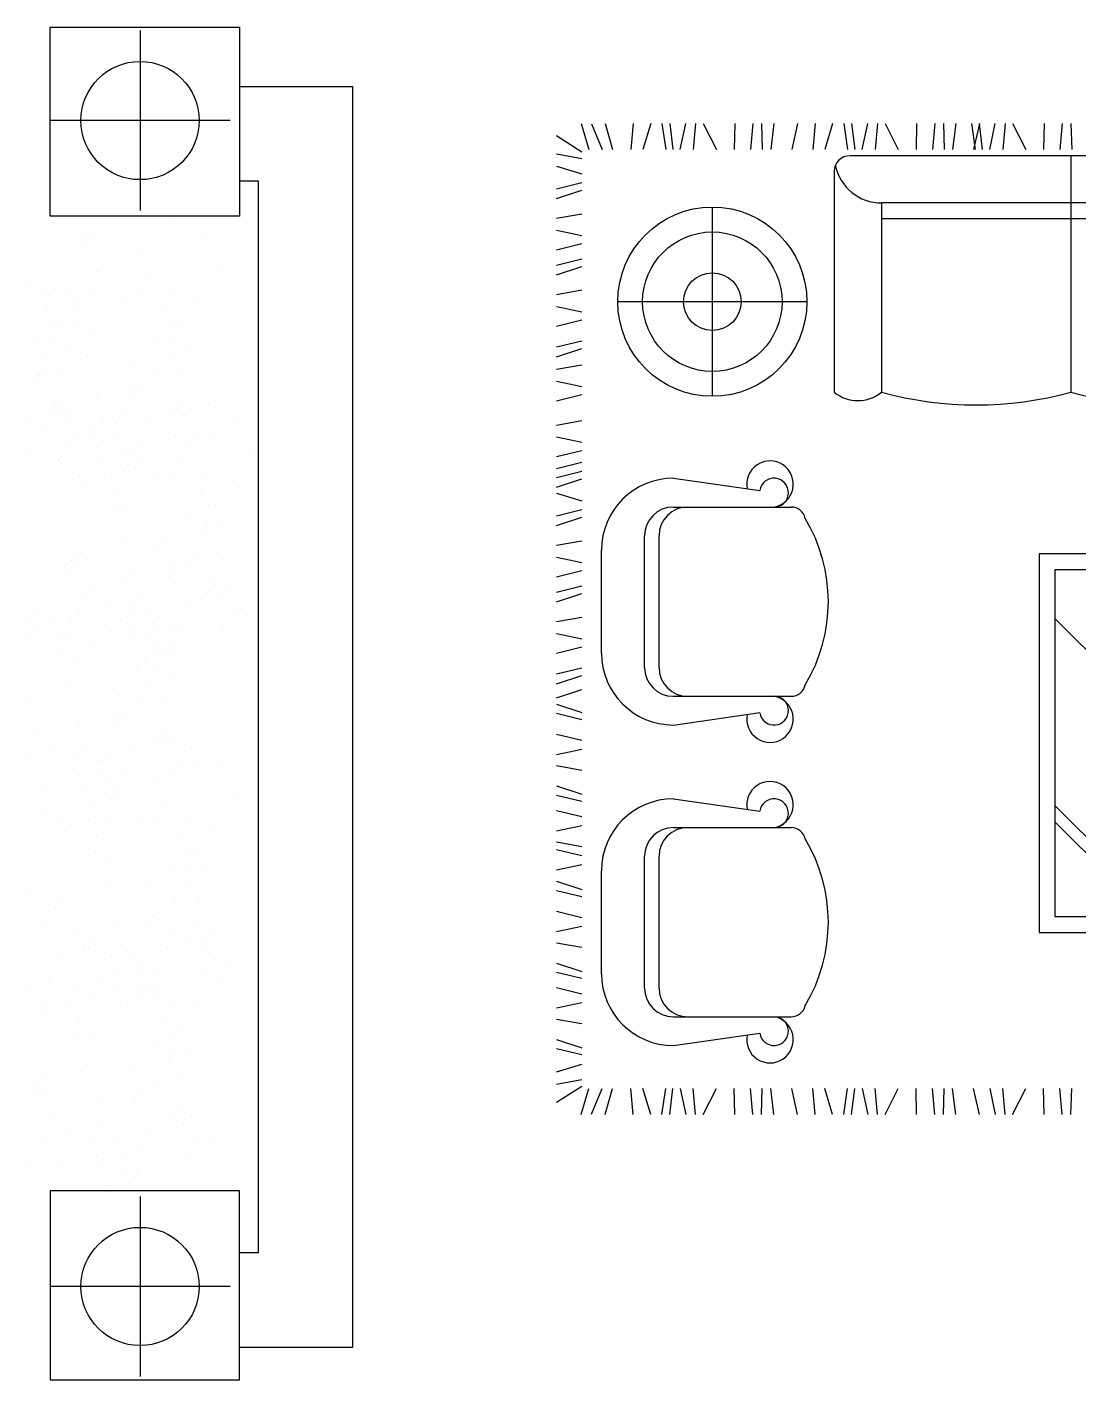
# Model space of a CAD drawing. Header units: inches. Extents: x 2.2 to 44.7, y 13.7 to 38.5.
# Drawn here: x 33.858 to 37.195, y 25.414 to 29.703 of the extents above; entities that cross this region are included whole.
import ezdxf

# ---------------------------------------------------------------- set-up
doc = ezdxf.new("R2010")
doc.units = ezdxf.units.IN
doc.header["$MEASUREMENT"] = 0
doc.layers.add('02', color=2, linetype='Continuous')
doc.layers.add('4', color=4, linetype='Continuous')

msp = doc.modelspace()

# ---------------------------------------------------------------- linework, layer by layer
at = {"layer": '02'}
for p, q in [((34.2164, 29.6928), (34.2164, 29.1214)), ((34.5021, 29.4071), (33.9307, 29.4071)), ((38.4687, 29.2956), (36.4687, 29.2956)), ((37.1687, 29.2956), (37.1687, 28.5456)), ((36.4187, 29.2456), (36.4187, 28.5456)), ((36.5687, 29.1456), (36.5687, 28.5456)), ((38.3687, 29.1456), (36.5687, 29.1456)), ((38.3687, 29.0956), (36.5687, 29.0956)), ((35.9083, 28.2728), (36.1823, 28.2337)), ((35.9083, 28.1817), (36.282, 28.1817)), ((35.8171, 27.6728), (35.8171, 28.0905)), ((35.8627, 27.6728), (35.8627, 28.0905)), ((35.6804, 27.7184), (35.6804, 28.0449)), ((35.9083, 27.5816), (36.282, 27.5816)), ((35.9083, 27.4904), (36.1823, 27.5296)), ((35.9083, 27.2565), (36.1823, 27.2173)), ((35.9083, 27.1653), (36.282, 27.1653)), ((35.8171, 26.6564), (35.8171, 27.0741)), ((35.8627, 26.6564), (35.8627, 27.0741)), ((35.6804, 26.702), (35.6804, 27.0285)), ((35.9083, 26.5652), (36.282, 26.5652)), ((35.9083, 26.4741), (36.1823, 26.5132)), ((34.2164, 25.996), (34.2164, 25.4245)), ((34.5021, 25.7102), (33.9307, 25.7102))]:
    msp.add_line(p, q, dxfattribs=at)
for points in [[(34.5317, 29.1035), (33.9317, 29.1035), (33.9317, 29.7035), (34.5317, 29.7035)], [(37.0687, 26.833), (37.8687, 26.833), (37.8687, 28.033), (37.0687, 28.033)], [(37.1187, 26.883), (37.8187, 26.883), (37.8187, 27.983), (37.1187, 27.983)], [(34.5317, 26.0139), (33.9317, 26.0139), (33.9317, 25.4139), (34.5317, 25.4139)]]:
    msp.add_lwpolyline(points, close=True, dxfattribs=at)
for centre, radius in [((34.2164, 29.4071), 0.1875), ((36.0318, 28.8327), 0.3), ((34.2164, 25.7102), 0.1875)]:
    msp.add_circle(centre, radius, dxfattribs=at)
for centre, radius, start, end in [((36.4687, 29.2456), 0.05, 90, 180), ((36.5688, 29.2958), 0.1501, 192.2788, 269.9459), ((36.4937, 28.6379), 0.1189, 230.8983, 309.1017), ((36.8687, 29.6428), 1.1375, 254.708, 285.292), ((37.4687, 29.6428), 1.1375, 254.708, 285.292), ((36.2148, 28.2542), 0.0737, 279.9126, 191.6254), ((35.9083, 28.0449), 0.228, 90, 180), ((36.2275, 28.2273), 0.0456, 270, 171.8699), ((35.9083, 28.0905), 0.0912, 90, 180), ((35.9539, 28.0905), 0.0912, 90, 180), ((36.282, 28.1361), 0.0456, 12.1151, 90), ((35.8874, 27.8816), 0.5124, 328.9873, 31.0127), ((35.9083, 27.7184), 0.228, 180, 270), ((35.9083, 27.6728), 0.0912, 180, 270), ((35.9539, 27.6728), 0.0912, 180, 270), ((36.282, 27.6272), 0.0456, 270, 347.8849), ((36.2148, 27.5091), 0.0737, 168.3746, 80.0874), ((36.2275, 27.536), 0.0456, 188.1301, 90), ((36.2148, 27.2378), 0.0737, 279.9126, 191.6254), ((35.9083, 27.0285), 0.228, 90, 180), ((36.2275, 27.2109), 0.0456, 270, 171.8699), ((35.9083, 27.0741), 0.0912, 90, 180), ((35.9539, 27.0741), 0.0912, 90, 180), ((36.282, 27.1197), 0.0456, 12.1151, 90), ((35.8874, 26.8653), 0.5124, 328.9873, 31.0127), ((35.9083, 26.702), 0.228, 180, 270), ((35.9083, 26.6564), 0.0912, 180, 270), ((35.9539, 26.6564), 0.0912, 180, 270), ((36.282, 26.6108), 0.0456, 270, 347.8849), ((36.2148, 26.4927), 0.0737, 168.3746, 80.0874), ((36.2275, 26.5197), 0.0456, 188.1301, 90)]:
    msp.add_arc(centre, radius, start, end, dxfattribs=at)
at = {"layer": '4'}
for p, q in [((35.6156, 29.3977), (35.6405, 29.3156)), ((35.6489, 29.3967), (35.6822, 29.3156)), ((35.6914, 29.3977), (35.7148, 29.3156)), ((35.7809, 29.3977), (35.7737, 29.3156)), ((35.8366, 29.3977), (35.8118, 29.3156)), ((35.872, 29.3977), (35.8842, 29.3156)), ((35.8966, 29.3977), (35.9067, 29.3156)), ((35.9303, 29.3156), (35.9478, 29.3977)), ((35.9789, 29.3977), (35.9715, 29.3156)), ((36.0029, 29.3977), (36.0448, 29.3156)), ((36.1027, 29.3977), (36.1012, 29.3156)), ((36.1606, 29.3977), (36.1531, 29.3156)), ((36.1878, 29.3977), (36.1903, 29.3156)), ((36.2272, 29.3977), (36.2172, 29.3156)), ((36.302, 29.3977), (36.2836, 29.3156)), ((36.3576, 29.3977), (36.3505, 29.3156)), ((36.4134, 29.3977), (36.3885, 29.3156)), ((36.4488, 29.3977), (36.461, 29.3156)), ((36.4734, 29.3977), (36.4835, 29.3156)), ((36.507, 29.3156), (36.5246, 29.3977)), ((36.5557, 29.3977), (36.5482, 29.3156)), ((36.5796, 29.3977), (36.6215, 29.3156)), ((36.6794, 29.3977), (36.678, 29.3156)), ((36.7373, 29.3977), (36.7299, 29.3156)), ((36.7646, 29.3977), (36.767, 29.3156)), ((36.8039, 29.3977), (36.794, 29.3156)), ((36.8535, 29.3977), (36.8657, 29.3156)), ((36.8788, 29.3977), (36.8603, 29.3156)), ((36.8781, 29.3977), (36.8882, 29.3156)), ((36.9118, 29.3156), (36.9293, 29.3977)), ((36.9604, 29.3977), (36.9529, 29.3156)), ((36.9844, 29.3977), (37.0262, 29.3156)), ((37.0842, 29.3977), (37.0827, 29.3156)), ((37.142, 29.3977), (37.1346, 29.3156)), ((37.1693, 29.3977), (37.1718, 29.3156)), ((35.5375, 29.3591), (35.6175, 29.3083)), ((35.5375, 29.3017), (35.6175, 29.2872)), ((35.5375, 29.2624), (35.6175, 29.2382)), ((35.6175, 29.2092), (35.5375, 29.1899)), ((35.5375, 29.1597), (35.6175, 29.1862)), ((36.0318, 29.1327), (36.0318, 28.5327)), ((33.9397, 29.0851), (33.9397, 29.0851)), ((34.3233, 29.0851), (34.3233, 29.0851)), ((35.6175, 29.1107), (35.5375, 29.0962)), ((34.0554, 29.0523), (34.0554, 29.0523)), ((35.5375, 29.0599), (35.6175, 29.043)), ((34.0294, 29.0374), (34.0294, 29.0374)), ((34.0336, 29.0218), (34.0336, 29.0218)), ((34.0376, 29.0404), (34.0376, 29.0404)), ((34.413, 29.0374), (34.413, 29.0374)), ((35.6175, 29.0158), (35.5375, 28.9965)), ((34.2183, 28.9802), (34.2183, 28.9802)), ((35.6175, 28.9672), (35.5375, 28.9478)), ((34.0779, 28.93), (34.0779, 28.93)), ((34.0872, 28.9389), (34.0872, 28.9389)), ((34.4615, 28.93), (34.4615, 28.93)), ((35.5375, 28.9176), (35.6175, 28.9442)), ((33.858, 28.895), (33.858, 28.895)), ((34.055, 28.8712), (34.055, 28.8712)), ((34.2381, 28.904), (34.2381, 28.904)), ((33.9161, 28.8569), (33.9161, 28.8569)), ((33.9266, 28.8527), (33.9266, 28.8527)), ((33.997, 28.8585), (33.997, 28.8585)), ((34.0154, 28.8421), (34.0154, 28.8421)), ((34.1591, 28.8487), (34.1591, 28.8487)), ((34.2085, 28.8666), (34.2085, 28.8666)), ((34.3101, 28.8527), (34.3101, 28.8527)), ((34.399, 28.8421), (34.399, 28.8421)), ((35.6175, 28.8687), (35.5375, 28.8542)), ((36.3318, 28.8327), (35.7318, 28.8327)), ((33.9145, 28.8122), (33.9145, 28.8122)), ((33.9228, 28.8219), (33.9228, 28.8219)), ((34.0244, 28.8079), (34.0244, 28.8079)), ((34.298, 28.8122), (34.298, 28.8122)), ((35.5375, 28.8179), (35.6175, 28.801)), ((33.942, 28.7616), (33.942, 28.7616)), ((33.9604, 28.7651), (33.9604, 28.7651)), ((34.0191, 28.7567), (34.0191, 28.7567)), ((34.0644, 28.743), (34.0644, 28.743)), ((34.3255, 28.7616), (34.3255, 28.7616)), ((34.3439, 28.7651), (34.3439, 28.7651)), ((35.6175, 28.7738), (35.5375, 28.7544)), ((33.8778, 28.7192), (33.8778, 28.7192)), ((33.9367, 28.7104), (33.9367, 28.7104)), ((34.2614, 28.7192), (34.2614, 28.7192)), ((34.3202, 28.7104), (34.3202, 28.7104)), ((35.6175, 28.7077), (35.5375, 28.6884)), ((33.9227, 28.6654), (33.9227, 28.6654)), ((33.9819, 28.6967), (33.9819, 28.6967)), ((34.0485, 28.6596), (34.0485, 28.6596)), ((34.3062, 28.6654), (34.3062, 28.6654)), ((34.3655, 28.6967), (34.3655, 28.6967)), ((35.5375, 28.6581), (35.6175, 28.6847)), ((33.9164, 28.6126), (33.9164, 28.6126)), ((33.9661, 28.6133), (33.9661, 28.6133)), ((34.1843, 28.6454), (34.1843, 28.6454)), ((34.3496, 28.6133), (34.3496, 28.6133)), ((35.6175, 28.6318), (35.5375, 28.6173)), ((33.8905, 28.5977), (33.8905, 28.5977)), ((33.8947, 28.582), (33.8947, 28.582)), ((33.8986, 28.6006), (33.8986, 28.6006)), ((34.274, 28.5977), (34.274, 28.5977)), ((35.5375, 28.581), (35.6175, 28.5641)), ((34.0794, 28.5405), (34.0794, 28.5405)), ((34.1957, 28.5358), (34.1957, 28.5358)), ((34.1997, 28.5543), (34.1997, 28.5543)), ((34.2175, 28.5663), (34.2175, 28.5663)), ((35.6175, 28.5369), (35.5375, 28.5176)), ((33.939, 28.4902), (33.939, 28.4902)), ((33.9483, 28.4992), (33.9483, 28.4992)), ((33.9607, 28.5208), (33.9607, 28.5208)), ((33.9969, 28.4942), (33.9969, 28.4942)), ((34.3225, 28.4902), (34.3225, 28.4902)), ((34.3443, 28.5208), (34.3443, 28.5208)), ((34.3805, 28.4942), (34.3805, 28.4942)), ((34.4329, 28.5102), (34.4329, 28.5102)), ((33.8658, 28.4529), (33.8658, 28.4529)), ((33.9717, 28.4716), (33.9717, 28.4716)), ((33.997, 28.4552), (33.997, 28.4552)), ((34.0991, 28.4643), (34.0991, 28.4643)), ((34.1432, 28.4469), (34.1432, 28.4469)), ((34.1472, 28.4655), (34.1472, 28.4655)), ((34.165, 28.4774), (34.165, 28.4774)), ((34.2494, 28.4529), (34.2494, 28.4529)), ((34.3553, 28.4716), (34.3553, 28.4716)), ((34.5225, 28.4625), (34.5225, 28.4625)), ((35.6175, 28.455), (35.5375, 28.4404)), ((33.916, 28.4315), (33.916, 28.4315)), ((34.0167, 28.418), (34.0167, 28.418)), ((34.0655, 28.4129), (34.0655, 28.4129)), ((34.0696, 28.4269), (34.0696, 28.4269)), ((34.1359, 28.4187), (34.1359, 28.4187)), ((34.3279, 28.4053), (34.3279, 28.4053)), ((34.4002, 28.418), (34.4002, 28.418)), ((34.4491, 28.4129), (34.4491, 28.4129)), ((35.5375, 28.4042), (35.6175, 28.3873)), ((33.9871, 28.3806), (33.9871, 28.3806)), ((34.0782, 28.3708), (34.0782, 28.3708)), ((34.1634, 28.3682), (34.1634, 28.3682)), ((34.1968, 28.364), (34.1968, 28.364)), ((34.2171, 28.3852), (34.2171, 28.3852)), ((34.3706, 28.3806), (34.3706, 28.3806)), ((34.571, 28.3551), (34.571, 28.3551)), ((35.6175, 28.3601), (35.5375, 28.3407)), ((33.8701, 28.3435), (33.8701, 28.3435)), ((33.9589, 28.3329), (33.9589, 28.3329)), ((33.9676, 28.3201), (33.9676, 28.3201)), ((34.0849, 28.3358), (34.0849, 28.3358)), ((34.1581, 28.317), (34.1581, 28.317)), ((34.205, 28.3253), (34.205, 28.3253)), ((34.3477, 28.3291), (34.3477, 28.3291)), ((35.6175, 28.3224), (35.5375, 28.3031)), ((34.0257, 28.282), (34.0257, 28.282)), ((34.1065, 28.2836), (34.1065, 28.2836)), ((34.1224, 28.2794), (34.1224, 28.2794)), ((34.1646, 28.2963), (34.1646, 28.2963)), ((34.2033, 28.3032), (34.2033, 28.3032)), ((34.2687, 28.2738), (34.2687, 28.2738)), ((34.3181, 28.2917), (34.3181, 28.2917)), ((34.4197, 28.2778), (34.4197, 28.2778)), ((35.6175, 28.294), (35.5375, 28.2746)), ((35.5375, 28.2444), (35.6175, 28.271)), ((34.0324, 28.247), (34.0324, 28.247)), ((34.134, 28.233), (34.134, 28.233)), ((34.4076, 28.2373), (34.4076, 28.2373)), ((34.5086, 28.2672), (34.5086, 28.2672)), ((34.4351, 28.1867), (34.4351, 28.1867)), ((34.4535, 28.1902), (34.4535, 28.1902)), ((35.5375, 28.2254), (35.6175, 28.2012)), ((34.1287, 28.1818), (34.1287, 28.1818)), ((34.174, 28.168), (34.174, 28.168)), ((34.3709, 28.1443), (34.3709, 28.1443)), ((35.6175, 28.1722), (35.5375, 28.1529)), ((35.5375, 28.1227), (35.6175, 28.1493)), ((34.4298, 28.1355), (34.4298, 28.1355)), ((34.475, 28.1218), (34.475, 28.1218)), ((34.1581, 28.0846), (34.1581, 28.0846)), ((34.2939, 28.0705), (34.2939, 28.0705)), ((34.4158, 28.0905), (34.4158, 28.0905)), ((35.6175, 28.0737), (35.5375, 28.0592)), ((34.0006, 28.012), (34.0006, 28.012)), ((34.0082, 28.0257), (34.0082, 28.0257)), ((34.026, 28.0377), (34.026, 28.0377)), ((34.2685, 28.0448), (34.2685, 28.0448)), ((34.3836, 28.0228), (34.3836, 28.0228)), ((34.4592, 28.0384), (34.4592, 28.0384)), ((35.5375, 28.0229), (35.6175, 28.006)), ((33.9788, 27.9815), (33.9788, 27.9815)), ((33.9828, 28.0001), (33.9828, 28.0001)), ((34.0042, 28.0071), (34.0042, 28.0071)), ((34.3093, 27.9794), (34.3093, 27.9794)), ((34.3271, 27.9914), (34.3271, 27.9914)), ((34.3582, 27.9971), (34.3582, 27.9971)), ((35.6175, 27.9788), (35.5375, 27.9595)), ((34.1636, 27.9399), (34.1636, 27.9399)), ((34.189, 27.9656), (34.189, 27.9656)), ((34.3053, 27.9608), (34.3053, 27.9608)), ((34.4538, 27.9459), (34.4538, 27.9459)), ((35.6175, 27.9302), (35.5375, 27.9108)), ((34.0324, 27.8986), (34.0324, 27.8986)), ((34.0579, 27.9243), (34.0579, 27.9243)), ((34.2087, 27.8893), (34.2087, 27.8893)), ((34.4067, 27.8897), (34.4067, 27.8897)), ((34.4321, 27.9153), (34.4321, 27.9153)), ((34.4648, 27.8967), (34.4648, 27.8967)), ((34.49, 27.9193), (34.49, 27.9193)), ((35.5375, 27.8806), (35.6175, 27.9072)), ((33.8867, 27.8422), (33.8867, 27.8422)), ((34.0256, 27.8566), (34.0256, 27.8566)), ((34.1066, 27.8803), (34.1066, 27.8803)), ((34.1791, 27.852), (34.1791, 27.852)), ((34.1833, 27.8637), (34.1833, 27.8637)), ((34.2455, 27.8438), (34.2455, 27.8438)), ((34.3589, 27.878), (34.3589, 27.878)), ((34.5098, 27.8431), (34.5098, 27.8431)), ((33.8613, 27.8166), (33.8613, 27.8166)), ((33.8934, 27.8072), (33.8934, 27.8072)), ((33.9422, 27.8182), (33.9422, 27.8182)), ((34.0002, 27.8309), (34.0002, 27.8309)), ((34.1043, 27.8084), (34.1043, 27.8084)), ((34.1537, 27.8263), (34.1537, 27.8263)), ((34.2553, 27.8124), (34.2553, 27.8124)), ((34.3267, 27.8103), (34.3267, 27.8103)), ((34.3442, 27.8018), (34.3442, 27.8018)), ((34.4802, 27.8057), (34.4802, 27.8057)), ((34.5587, 27.838), (34.5587, 27.838)), ((35.6175, 27.8317), (35.5375, 27.8172)), ((37.8187, 27.1285), (37.1187, 27.8285)), ((33.868, 27.7815), (33.868, 27.7815)), ((33.9696, 27.7676), (33.9696, 27.7676)), ((33.9797, 27.7686), (33.9797, 27.7686)), ((34.0685, 27.758), (34.0685, 27.758)), ((34.1878, 27.7959), (34.1878, 27.7959)), ((34.1945, 27.7609), (34.1945, 27.7609)), ((34.2433, 27.7719), (34.2433, 27.7719)), ((34.273, 27.7933), (34.273, 27.7933)), ((35.5375, 27.7809), (35.6175, 27.764)), ((33.9643, 27.7164), (33.9643, 27.7164)), ((34.2677, 27.7421), (34.2677, 27.7421)), ((34.2707, 27.7213), (34.2707, 27.7213)), ((34.2892, 27.7247), (34.2892, 27.7247)), ((34.3129, 27.7283), (34.3129, 27.7283)), ((34.3146, 27.7504), (34.3146, 27.7504)), ((35.6175, 27.7368), (35.5375, 27.7174)), ((34.0096, 27.7026), (34.0096, 27.7026)), ((34.2066, 27.6789), (34.2066, 27.6789)), ((34.232, 27.7045), (34.232, 27.7045)), ((34.2654, 27.6701), (34.2654, 27.6701)), ((35.6175, 27.6707), (35.5375, 27.6514)), ((34.2515, 27.6251), (34.2515, 27.6251)), ((34.3107, 27.6564), (34.3107, 27.6564)), ((35.5375, 27.6211), (35.6175, 27.6477)), ((33.9937, 27.6192), (33.9937, 27.6192)), ((34.1295, 27.6051), (34.1295, 27.6051)), ((35.5375, 27.5769), (35.6175, 27.6035)), ((33.8616, 27.5723), (33.8616, 27.5723)), ((34.2192, 27.5574), (34.2192, 27.5574)), ((34.2948, 27.573), (34.2948, 27.573)), ((35.5375, 27.5569), (35.6175, 27.5303)), ((34.0246, 27.5002), (34.0246, 27.5002)), ((34.1449, 27.514), (34.1449, 27.514)), ((34.1627, 27.526), (34.1627, 27.526)), ((35.6175, 27.5074), (35.5375, 27.5267)), ((33.8935, 27.4589), (33.8935, 27.4589)), ((34.141, 27.4954), (34.141, 27.4954)), ((34.2895, 27.4805), (34.2895, 27.4805)), ((34.3257, 27.4539), (34.3257, 27.4539)), ((35.6175, 27.4413), (35.5375, 27.4606)), ((33.9422, 27.4149), (33.9422, 27.4149)), ((34.0444, 27.4239), (34.0444, 27.4239)), ((34.1946, 27.4126), (34.1946, 27.4126)), ((34.2677, 27.4499), (34.2677, 27.4499)), ((34.3005, 27.4313), (34.3005, 27.4313)), ((34.3781, 27.4152), (34.3781, 27.4152)), ((35.5375, 27.3972), (35.6175, 27.4141)), ((33.8612, 27.3912), (33.8612, 27.3912)), ((34.0148, 27.3866), (34.0148, 27.3866)), ((34.0811, 27.3784), (34.0811, 27.3784)), ((34.0924, 27.3704), (34.0924, 27.3704)), ((34.1102, 27.3824), (34.1102, 27.3824)), ((34.3454, 27.3777), (34.3454, 27.3777)), ((34.3943, 27.3726), (34.3943, 27.3726)), ((34.0234, 27.3305), (34.0234, 27.3305)), ((34.0884, 27.3518), (34.0884, 27.3518)), ((34.1086, 27.3279), (34.1086, 27.3279)), ((34.1623, 27.3449), (34.1623, 27.3449)), ((34.3158, 27.3403), (34.3158, 27.3403)), ((34.4677, 27.3675), (34.4677, 27.3675)), ((35.6175, 27.3464), (35.5375, 27.3609)), ((33.9042, 27.2926), (33.9042, 27.2926)), ((34.0302, 27.2955), (34.0302, 27.2955)), ((34.1502, 27.285), (34.1502, 27.285)), ((34.2731, 27.3103), (34.2731, 27.3103)), ((35.5375, 27.2974), (35.6175, 27.2708)), ((34.0676, 27.2391), (34.0676, 27.2391)), ((34.1033, 27.2767), (34.1033, 27.2767)), ((34.142, 27.269), (34.142, 27.269)), ((34.1486, 27.2629), (34.1486, 27.2629)), ((34.5162, 27.26), (34.5162, 27.26)), ((35.6175, 27.2479), (35.5375, 27.2672)), ((33.9128, 27.225), (33.9128, 27.225)), ((34.1098, 27.2012), (34.1098, 27.2012)), ((34.2633, 27.1966), (34.2633, 27.1966)), ((34.2929, 27.234), (34.2929, 27.234)), ((35.6175, 27.1992), (35.5375, 27.2186)), ((37.4713, 26.883), (37.1187, 27.2356)), ((33.9709, 27.1869), (33.9709, 27.1869)), ((34.0518, 27.1885), (34.0518, 27.1885)), ((34.2139, 27.1787), (34.2139, 27.1787)), ((34.3649, 27.1827), (34.3649, 27.1827)), ((34.4538, 27.1721), (34.4538, 27.1721)), ((35.5375, 27.1551), (35.6175, 27.172)), ((37.4192, 26.883), (37.1187, 27.1835)), ((33.9776, 27.1519), (33.9776, 27.1519)), ((34.0792, 27.138), (34.0792, 27.138)), ((34.3528, 27.1422), (34.3528, 27.1422)), ((35.6175, 27.1043), (35.5375, 27.1188)), ((34.0739, 27.0868), (34.0739, 27.0868)), ((34.1192, 27.073), (34.1192, 27.073)), ((34.3803, 27.0917), (34.3803, 27.0917)), ((34.3987, 27.0951), (34.3987, 27.0951)), ((35.6175, 27.0752), (35.5375, 27.0945)), ((34.3162, 27.0492), (34.3162, 27.0492)), ((34.375, 27.0405), (34.375, 27.0405)), ((34.4203, 27.0267), (34.4203, 27.0267)), ((35.5375, 27.0311), (35.6175, 27.048)), ((34.1033, 26.9896), (34.1033, 26.9896)), ((34.361, 26.9954), (34.361, 26.9954)), ((35.5375, 26.9952), (35.6175, 26.9686)), ((33.865, 26.9568), (33.865, 26.9568)), ((33.9712, 26.9426), (33.9712, 26.9426)), ((34.2391, 26.9754), (34.2391, 26.9754)), ((34.4044, 26.9433), (34.4044, 26.9433)), ((35.6175, 26.9457), (35.5375, 26.965)), ((33.9495, 26.9121), (33.9495, 26.9121)), ((33.9534, 26.9307), (33.9534, 26.9307)), ((34.2723, 26.8963), (34.2723, 26.8963)), ((34.3288, 26.9277), (34.3288, 26.9277)), ((35.6175, 26.8796), (35.5375, 26.8989)), ((34.1342, 26.8705), (34.1342, 26.8705)), ((34.2505, 26.8658), (34.2505, 26.8658)), ((34.2545, 26.8844), (34.2545, 26.8844)), ((33.9136, 26.8494), (33.9136, 26.8494)), ((34.0031, 26.8292), (34.0031, 26.8292)), ((34.3233, 26.8402), (34.3233, 26.8402)), ((34.3773, 26.8203), (34.3773, 26.8203)), ((34.399, 26.8508), (34.399, 26.8508)), ((34.4353, 26.8242), (34.4353, 26.8242)), ((35.5375, 26.8355), (35.6175, 26.8524)), ((34.0336, 26.7769), (34.0336, 26.7769)), ((34.0376, 26.7955), (34.0376, 26.7955)), ((34.0518, 26.7853), (34.0518, 26.7853)), ((34.0554, 26.8074), (34.0554, 26.8074)), ((34.1539, 26.7943), (34.1539, 26.7943)), ((34.3041, 26.7829), (34.3041, 26.7829)), ((34.41, 26.8016), (34.41, 26.8016)), ((34.413, 26.7925), (34.413, 26.7925)), ((35.6175, 26.7847), (35.5375, 26.7992)), ((33.9708, 26.7615), (33.9708, 26.7615)), ((34.1244, 26.7569), (34.1244, 26.7569)), ((34.1907, 26.7488), (34.1907, 26.7488)), ((34.2183, 26.7353), (34.2183, 26.7353)), ((34.455, 26.748), (34.455, 26.748)), ((34.5039, 26.743), (34.5039, 26.743)), ((35.5375, 26.7358), (35.6175, 26.7092)), ((34.0872, 26.6941), (34.0872, 26.6941)), ((34.133, 26.7009), (34.133, 26.7009)), ((34.2182, 26.6982), (34.2182, 26.6982)), ((34.2719, 26.7152), (34.2719, 26.7152)), ((34.4254, 26.7106), (34.4254, 26.7106)), ((34.4615, 26.6851), (34.4615, 26.6851)), ((35.6175, 26.6862), (35.5375, 26.7055)), ((33.858, 26.6501), (33.858, 26.6501)), ((33.9249, 26.6735), (33.9249, 26.6735)), ((34.0137, 26.663), (34.0137, 26.663)), ((34.1397, 26.6659), (34.1397, 26.6659)), ((34.2129, 26.647), (34.2129, 26.647)), ((34.2381, 26.6591), (34.2381, 26.6591)), ((34.2598, 26.6553), (34.2598, 26.6553)), ((35.6175, 26.6375), (35.5375, 26.6569)), ((33.9161, 26.612), (33.9161, 26.612)), ((33.997, 26.6136), (33.997, 26.6136)), ((34.055, 26.6263), (34.055, 26.6263)), ((34.1591, 26.6038), (34.1591, 26.6038)), ((34.1772, 26.6095), (34.1772, 26.6095)), ((34.2085, 26.6217), (34.2085, 26.6217)), ((34.2581, 26.6332), (34.2581, 26.6332)), ((34.3101, 26.6078), (34.3101, 26.6078)), ((34.399, 26.5972), (34.399, 26.5972)), ((35.5375, 26.5934), (35.6175, 26.6103)), ((33.9228, 26.577), (33.9228, 26.577)), ((34.0244, 26.563), (34.0244, 26.563)), ((34.298, 26.5673), (34.298, 26.5673)), ((35.6175, 26.5427), (35.5375, 26.5572)), ((34.0191, 26.5119), (34.0191, 26.5119)), ((34.3255, 26.5168), (34.3255, 26.5168)), ((34.3439, 26.5202), (34.3439, 26.5202)), ((34.0644, 26.4981), (34.0644, 26.4981)), ((34.2614, 26.4743), (34.2614, 26.4743)), ((35.5375, 26.4937), (35.6175, 26.4671)), ((34.3202, 26.4656), (34.3202, 26.4656)), ((34.3655, 26.4518), (34.3655, 26.4518)), ((35.6175, 26.4442), (35.5375, 26.4635)), ((34.0485, 26.4147), (34.0485, 26.4147)), ((34.1843, 26.4005), (34.1843, 26.4005)), ((34.3062, 26.4205), (34.3062, 26.4205)), ((35.5375, 26.391), (35.6175, 26.4151)), ((33.8986, 26.3558), (33.8986, 26.3558)), ((33.9164, 26.3677), (33.9164, 26.3677)), ((34.274, 26.3528), (34.274, 26.3528)), ((34.3496, 26.3684), (34.3496, 26.3684)), ((35.5375, 26.3517), (35.6175, 26.3662)), ((35.5375, 26.2943), (35.6175, 26.345)), ((33.8947, 26.3372), (33.8947, 26.3372)), ((33.9012, 26.3323), (33.9012, 26.3323)), ((34.0794, 26.2956), (34.0794, 26.2956)), ((34.1997, 26.3095), (34.1997, 26.3095)), ((34.2175, 26.3214), (34.2175, 26.3214)), ((35.6156, 26.2557), (35.6405, 26.3377)), ((35.6489, 26.2566), (35.6822, 26.3377)), ((35.6914, 26.2557), (35.7148, 26.3377)), ((35.7809, 26.2557), (35.7737, 26.3377)), ((35.8366, 26.2557), (35.8118, 26.3377)), ((35.872, 26.2557), (35.8842, 26.3377)), ((35.8966, 26.2557), (35.9067, 26.3377)), ((35.9303, 26.3377), (35.9478, 26.2557)), ((35.9789, 26.2557), (35.9715, 26.3377)), ((36.0029, 26.2557), (36.0448, 26.3377)), ((36.1027, 26.2557), (36.1012, 26.3377)), ((36.1606, 26.2557), (36.1531, 26.3377)), ((36.1878, 26.2557), (36.1903, 26.3377)), ((36.2272, 26.2557), (36.2172, 26.3377)), ((36.302, 26.2557), (36.2836, 26.3377)), ((36.3576, 26.2557), (36.3505, 26.3377)), ((36.4134, 26.2557), (36.3885, 26.3377)), ((36.4488, 26.2557), (36.461, 26.3377)), ((36.4734, 26.2557), (36.4835, 26.3377)), ((36.507, 26.3377), (36.5246, 26.2557)), ((36.5557, 26.2557), (36.5482, 26.3377)), ((36.5796, 26.2557), (36.6215, 26.3377)), ((36.6794, 26.2557), (36.678, 26.3377)), ((36.7373, 26.2557), (36.7299, 26.3377)), ((36.7646, 26.2557), (36.767, 26.3377)), ((36.8039, 26.2557), (36.794, 26.3377)), ((36.8788, 26.2557), (36.8603, 26.3377)), ((36.9118, 26.3377), (36.9293, 26.2557)), ((36.9604, 26.2557), (36.9529, 26.3377)), ((36.9844, 26.2557), (37.0262, 26.3377)), ((37.0842, 26.2557), (37.0827, 26.3377)), ((37.142, 26.2557), (37.1346, 26.3377)), ((37.1693, 26.2557), (37.1718, 26.3377)), ((33.9483, 26.2543), (33.9483, 26.2543)), ((34.1957, 26.2909), (34.1957, 26.2909)), ((34.3443, 26.2759), (34.3443, 26.2759)), ((33.997, 26.2104), (33.997, 26.2104)), ((34.0991, 26.2194), (34.0991, 26.2194)), ((34.3225, 26.2454), (34.3225, 26.2454)), ((34.3553, 26.2267), (34.3553, 26.2267)), ((34.3805, 26.2493), (34.3805, 26.2493)), ((33.916, 26.1866), (33.916, 26.1866)), ((34.0696, 26.182), (34.0696, 26.182)), ((34.1359, 26.1739), (34.1359, 26.1739)), ((34.2494, 26.208), (34.2494, 26.208)), ((34.4002, 26.1731), (34.4002, 26.1731)), ((34.4491, 26.1681), (34.4491, 26.1681)), ((34.0782, 26.126), (34.0782, 26.126)), ((34.2171, 26.1403), (34.2171, 26.1403)), ((34.3706, 26.1357), (34.3706, 26.1357)), ((33.8701, 26.0986), (33.8701, 26.0986)), ((33.9589, 26.0881), (33.9589, 26.0881)), ((34.0849, 26.0909), (34.0849, 26.0909)), ((34.1634, 26.1233), (34.1634, 26.1233)), ((34.1581, 26.0721), (34.1581, 26.0721)), ((34.2033, 26.0583), (34.2033, 26.0583)), ((34.205, 26.0804), (34.205, 26.0804)), ((34.1224, 26.0346), (34.1224, 26.0346))]:
    msp.add_line(p, q, dxfattribs=at)
for points in [[(34.5317, 29.5155), (34.8907, 29.5155), (34.8907, 25.5172), (34.5317, 25.5172)], [(34.5317, 29.2155), (34.5907, 29.2155), (34.5907, 25.8172), (34.5317, 25.8172)]]:
    msp.add_lwpolyline(points, dxfattribs=at)
for radius in [0.2212, 0.0916]:
    msp.add_circle((36.0318, 28.8327), radius, dxfattribs=at)

doc.saveas('drawing.dxf')
